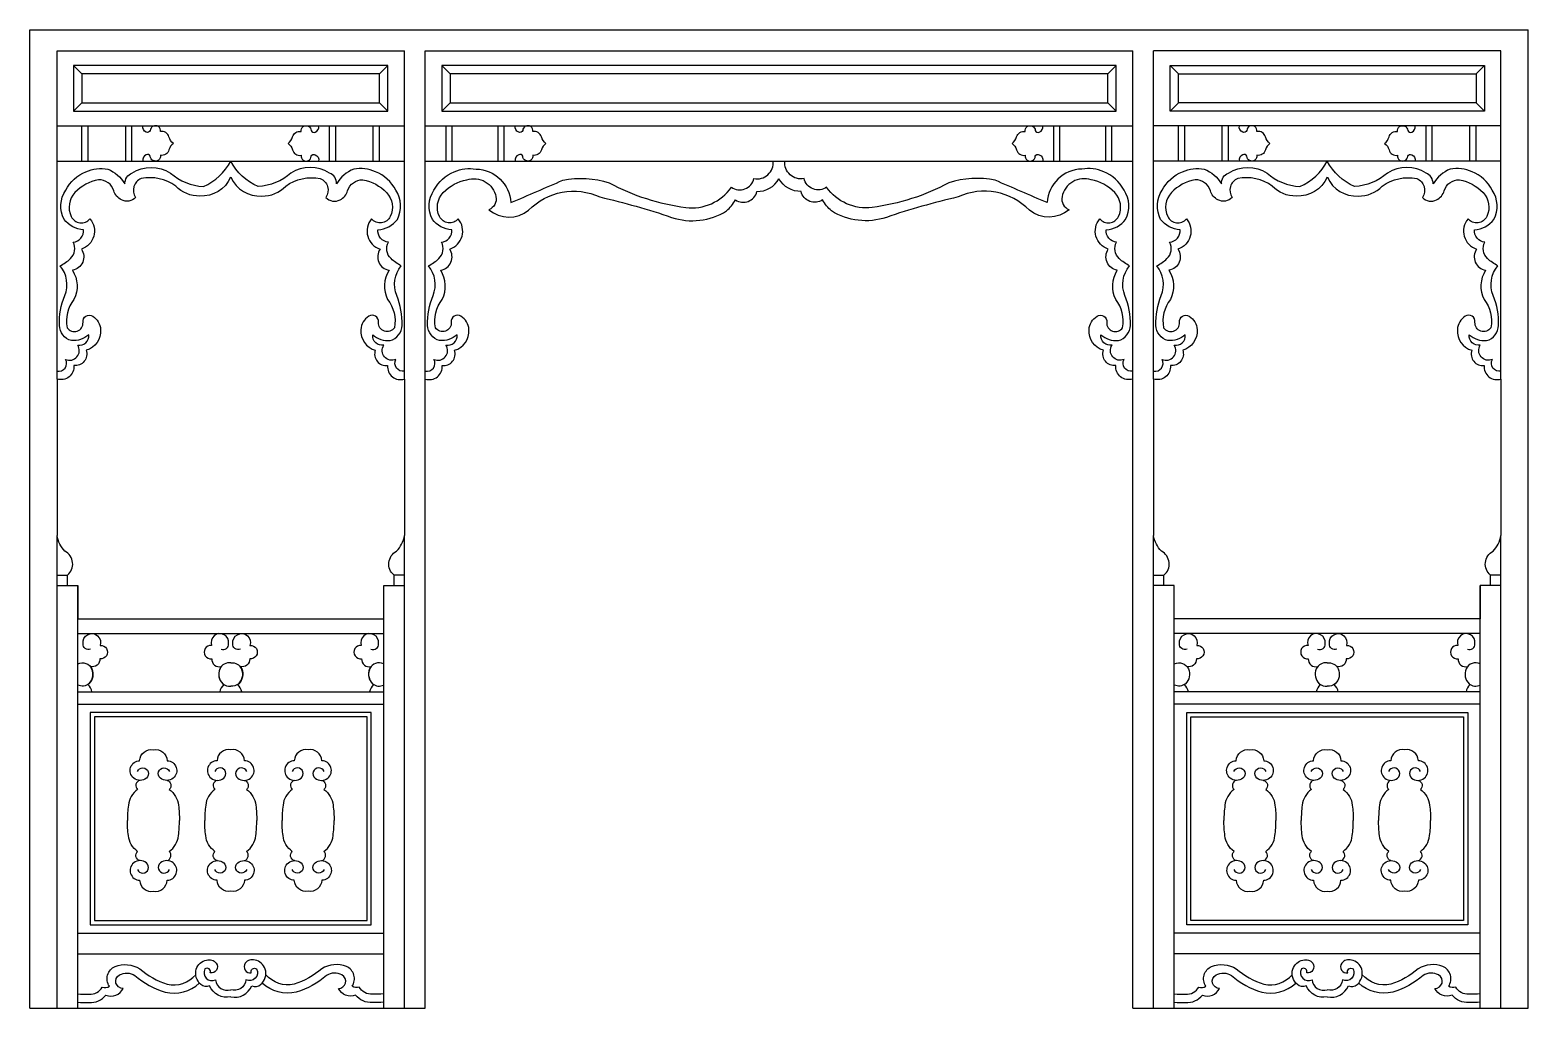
# Model space of a CAD drawing. Extents: x 195 to 3795, y 4500 to 6850.
import ezdxf

# ---------------------------------------------------------------- set-up
doc = ezdxf.new("R2010")
doc.units = 0
doc.header["$LTSCALE"] = 60
doc.header["$MEASUREMENT"] = 0
for name, color, linetype in [('3', 3, 'CONTINUOUS'), ('4', 4, 'CONTINUOUS'), ('7', 7, 'CONTINUOUS')]:
    doc.layers.add(name, color=color, linetype=linetype)

msp = doc.modelspace()

# ---------------------------------------------------------------- linework, layer by layer
at = {"layer": '3', "linetype": 'BYBLOCK'}
for p, q in [((3795, 4500), (3795, 6850)), ((320, 6745), (300, 6765)), ((1035, 6745), (1055, 6765)), ((1205, 6745), (1185, 6765)), ((2785, 6745), (2805, 6765)), ((2955, 6745), (2935, 6765)), ((3670, 6745), (3690, 6765)), ((320, 6675), (300, 6655)), ((1035, 6675), (1055, 6655)), ((1205, 6675), (1185, 6655)), ((2785, 6675), (2805, 6655)), ((2955, 6675), (2935, 6655)), ((3670, 6675), (3690, 6655)), ((320, 6535), (320, 6620)), ((335, 6535), (335, 6620)), ((425, 6535), (425, 6620)), ((440, 6535), (440, 6620)), ((915, 6535), (915, 6620)), ((930, 6535), (930, 6620)), ((1020, 6535), (1020, 6620)), ((1035, 6535), (1035, 6620)), ((1194.9, 6535), (1194.9, 6620)), ((1209.9, 6535), (1209.9, 6620)), ((1319.9, 6535), (1319.9, 6620)), ((1334.9, 6535), (1334.9, 6620)), ((2655.1, 6535), (2655.1, 6620)), ((2670.1, 6535), (2670.1, 6620)), ((2780.1, 6535), (2780.1, 6620)), ((2795.1, 6535), (2795.1, 6620)), ((2955, 6535), (2955, 6620)), ((2970, 6535), (2970, 6620)), ((3060, 6535), (3060, 6620)), ((3075, 6535), (3075, 6620)), ((3550, 6535), (3550, 6620)), ((3565, 6535), (3565, 6620)), ((3655, 6535), (3655, 6620)), ((3670, 6535), (3670, 6620)), ((260, 5540), (285, 5540)), ((1095, 5540), (1070, 5540)), ((2895, 5540), (2920, 5540)), ((3730, 5540), (3705, 5540)), ((310, 5230), (1045, 5230)), ((3680, 5230), (2945, 5230)), ((310, 4680), (1045, 4680)), ((3680, 4680), (2945, 4680))]:
    msp.add_line(p, q, dxfattribs=at)
for points in [[(320, 6675), (1035, 6675), (1035, 6745), (320, 6745)], [(1205, 6675), (2785, 6675), (2785, 6745), (1205, 6745)], [(3670, 6675), (2955, 6675), (2955, 6745), (3670, 6745)], [(340, 4700), (1015, 4700), (1015, 5210), (340, 5210)], [(3650, 4700), (2975, 4700), (2975, 5210), (3650, 5210)]]:
    msp.add_lwpolyline(points, close=True, dxfattribs=at)
for points in [[(539.8, 6577.5, -0.171423), (529.1, 6593, 0.38746), (508.4, 6606.1, 1.06364), (484.2, 6608.1, -0.46028), (474.6, 6604.8, -0.381837), (466.4, 6620, -0.381837)], [(815.2, 6577.5, 0.171423), (825.9, 6593, -0.38746), (846.6, 6606.1, -1.06364), (870.8, 6608.1, 0.46028), (880.4, 6604.8, 0.381837), (888.6, 6620, 0.381837)], [(1434.8, 6577.5, -0.171423), (1424, 6593, 0.38746), (1403.3, 6606.1, 1.06364), (1379.1, 6608.1, -0.46028), (1369.5, 6604.8, -0.381837), (1361.3, 6620)], [(2555.2, 6577.5, 0.171423), (2566, 6593, -0.38746), (2586.7, 6606.1, -1.06364), (2610.9, 6608.1, 0.46028), (2620.5, 6604.8, 0.381837), (2628.7, 6620)], [(3174.8, 6577.5, -0.171423), (3164.1, 6593, 0.38746), (3143.4, 6606.1, 1.06364), (3119.2, 6608.1, -0.46028), (3109.6, 6604.8, -0.381837), (3101.4, 6620, -0.381837)], [(3450.2, 6577.5, 0.171423), (3460.9, 6593, -0.38746), (3481.6, 6606.1, -1.06364), (3505.8, 6608.1, 0.46028), (3515.4, 6604.8, 0.381837), (3523.6, 6620, 0.381837)], [(539.8, 6577.5, 0.171423), (529.1, 6562, -0.38746), (508.4, 6548.9, -1.06364), (484.2, 6546.9, 0.46028), (474.6, 6550.2, 0.381837), (466.4, 6535, 0.381837)], [(815.2, 6577.5, -0.171423), (825.9, 6562, 0.38746), (846.6, 6548.9, 1.06364), (870.8, 6546.9, -0.46028), (880.4, 6550.2, -0.381837), (888.6, 6535, -0.381837)], [(1434.8, 6577.5, 0.171423), (1424, 6562, -0.38746), (1403.3, 6548.9, -1.06364), (1379.1, 6546.9, 0.46028), (1369.5, 6550.2, 0.381837), (1361.3, 6535)], [(2555.2, 6577.5, -0.171423), (2566, 6562, 0.38746), (2586.7, 6548.9, 1.06364), (2610.9, 6546.9, -0.46028), (2620.5, 6550.2, -0.381837), (2628.7, 6535)], [(3174.8, 6577.5, 0.171423), (3164.1, 6562, -0.38746), (3143.4, 6548.9, -1.06364), (3119.2, 6546.9, 0.46028), (3109.6, 6550.2, 0.381837), (3101.4, 6535, 0.381837)], [(3450.2, 6577.5, -0.171423), (3460.9, 6562, 0.38746), (3481.6, 6548.9, 1.06364), (3505.8, 6546.9, -0.46028), (3515.4, 6550.2, -0.381837), (3523.6, 6535, -0.381837)], [(260, 6030.1, 0.632559), (280.7, 6058.6, 0.756324), (309.7, 6092.5, 0.482614), (336.4, 6117.5, -0.196275), (294.5, 6103.6, -0.329837), (265.7, 6140.3, -0.103861), (278.6, 6211.8, 0.275826), (267.6, 6283.5, 0.076666), (292.3, 6300.6, 0.337475), (298.8, 6340.3, 0.41946), (323.8, 6370, -0.225062), (277.1, 6394.8, -0.272915), (280.9, 6465.3, -0.178247), (329.6, 6509.1, -0.151155), (382, 6515.8, -0.16045), (423.1, 6480.5, -0.310351), (440.2, 6506.3, -0.288348), (532.8, 6506.3, 0.172497), (612, 6473.9, 0.171422), (677.5, 6535)], [(1095, 6030.1, -0.632559), (1074.3, 6058.6, -0.756324), (1045.3, 6092.5, -0.482614), (1018.6, 6117.5, 0.196275), (1060.5, 6103.6, 0.329837), (1089.3, 6140.3, 0.103861), (1076.4, 6211.8, -0.275826), (1087.4, 6283.5, -0.076666), (1062.7, 6300.6, -0.337475), (1056.2, 6340.3, -0.41946), (1031.2, 6370, 0.225062), (1077.9, 6394.8, 0.272915), (1074.1, 6465.3, 0.178247), (1025.4, 6509.1, 0.151155), (973, 6515.8, 0.16045), (931.9, 6480.5, 0.310351), (914.8, 6506.3, 0.288348), (822.2, 6506.3, -0.172497), (743, 6473.9, -0.171422), (677.5, 6535)], [(1145, 6030.1, 0.632559), (1165.7, 6058.6, 0.756324), (1194.7, 6092.5, 0.482614), (1221.4, 6117.5, -0.196275), (1179.5, 6103.6, -0.329837), (1150.7, 6140.3, -0.103861), (1163.6, 6211.8, 0.275826), (1152.6, 6283.5, 0.076666), (1177.3, 6300.6, 0.337475), (1183.8, 6340.3, 0.41946), (1208.8, 6370, -0.225062), (1162.1, 6394.8, -0.272915), (1165.9, 6465.3, -0.178247), (1214.6, 6509.1, -0.151155), (1267, 6515.8, -0.389147), (1350.8, 6435.3, 0.00305), (1475.5, 6489.1, -0.129861), (1587, 6482.5, 0.090067), (1770.8, 6423.5, 0.282107), (1880.5, 6472.4, 0.538015), (1934.9, 6492.9, 0.507865), (1980.8, 6535)], [(2845, 6030.1, -0.632559), (2824.3, 6058.6, -0.756324), (2795.3, 6092.5, -0.482614), (2768.6, 6117.5, 0.196275), (2810.5, 6103.6, 0.329837), (2839.3, 6140.3, 0.103861), (2826.4, 6211.8, -0.275826), (2837.4, 6283.5, -0.076666), (2812.7, 6300.6, -0.337475), (2806.2, 6340.3, -0.41946), (2781.2, 6370, 0.225062), (2827.9, 6394.8, 0.272915), (2824.1, 6465.3, 0.178247), (2775.4, 6509.1, 0.151155), (2723, 6515.8, 0.389147), (2639.2, 6435.3, -0.00305), (2514.5, 6489.1, 0.129861), (2403, 6482.5, -0.090067), (2219.2, 6423.5, -0.282107), (2109.5, 6472.4, -0.538015), (2055.1, 6492.9, -0.507865), (2009.2, 6535)], [(2895, 6030.1, 0.632559), (2915.7, 6058.6, 0.756324), (2944.7, 6092.5, 0.482614), (2971.4, 6117.5, -0.196275), (2929.5, 6103.6, -0.329837), (2900.7, 6140.3, -0.103861), (2913.6, 6211.8, 0.275826), (2902.6, 6283.5, 0.076666), (2927.3, 6300.6, 0.337475), (2933.8, 6340.3, 0.41946), (2958.8, 6370, -0.225062), (2912.1, 6394.8, -0.272915), (2915.9, 6465.3, -0.178247), (2964.6, 6509.1, -0.151155), (3017, 6515.8, -0.16045), (3058.1, 6480.5, -0.310351), (3075.2, 6506.3, -0.288348), (3167.8, 6506.3, 0.172497), (3247, 6473.9, 0.171422), (3312.5, 6535)], [(3730, 6030.1, -0.632559), (3709.3, 6058.6, -0.756324), (3680.3, 6092.5, -0.482614), (3653.6, 6117.5, 0.196275), (3695.5, 6103.6, 0.329837), (3724.3, 6140.3, 0.103861), (3711.4, 6211.8, -0.275826), (3722.4, 6283.5, -0.076666), (3697.7, 6300.6, -0.337475), (3691.2, 6340.3, -0.41946), (3666.2, 6370, 0.225062), (3712.9, 6394.8, 0.272915), (3709.1, 6465.3, 0.178247), (3660.4, 6509.1, 0.151155), (3608, 6515.8, 0.16045), (3566.9, 6480.5, 0.310351), (3549.8, 6506.3, 0.288348), (3457.2, 6506.3, -0.172497), (3378, 6473.9, -0.171422), (3312.5, 6535)], [(310, 5327.3, -0.409667), (344, 5314.9, -0.303784), (336.7, 5279.2, -0.308401), (310, 5276.1, -0.219458)], [(677.5, 5329.4, 0.323567), (651, 5314.9, 0.303784), (658.3, 5279.2, 0.219458), (677.5, 5273.7, 0.219458)], [(677.5, 5329.4, -0.323567), (704, 5314.9, -0.303784), (696.7, 5279.2, -0.219458), (677.5, 5273.7, -0.219458)], [(1045, 5327.3, 0.409667), (1011, 5314.9, 0.303784), (1018.3, 5279.2, 0.308401), (1045, 5276.1, 0.219458)], [(453.3, 5068.5, -1.282096), (474.8, 5052.4, -0.354795), (444.3, 5052.4, -0.698601), (458.6, 5094.2, -0.4505), (491.7, 5120.7, -0.4505), (524.7, 5094.2, -0.698601), (539.1, 5052.4, -0.354795), (508.5, 5052.4, -1.282096), (530.1, 5068.5)], [(715.9, 5068.5, 1.282096), (694.4, 5052.4, 0.354795), (724.9, 5052.4, 0.698601), (710.5, 5094.2, 0.4505), (677.5, 5120.7, 0.4505), (644.5, 5094.2, 0.698601), (630.1, 5052.4, 0.354795), (660.6, 5052.4, 1.282096), (639.1, 5068.5)], [(901.7, 5068.5, 1.282096), (880.2, 5052.4, 0.354795), (910.7, 5052.4, 0.698601), (896.4, 5094.2, 0.4505), (863.3, 5120.7, 0.4505), (830.3, 5094.2, 0.698601), (815.9, 5052.4, 0.354795), (846.5, 5052.4, 1.282096), (824.9, 5068.5)], [(3088.3, 5068.5, -1.282096), (3109.8, 5052.4, -0.354795), (3079.3, 5052.4, -0.698601), (3093.6, 5094.2, -0.4505), (3126.7, 5120.7, -0.4505), (3159.7, 5094.2, -0.698601), (3174.1, 5052.4, -0.354795), (3143.5, 5052.4, -1.282096), (3165.1, 5068.5)], [(3274.1, 5068.5, -1.282096), (3295.6, 5052.4, -0.354795), (3265.1, 5052.4, -0.698601), (3279.5, 5094.2, -0.4505), (3312.5, 5120.7, -0.4505), (3345.5, 5094.2, -0.698601), (3359.9, 5052.4, -0.354795), (3329.4, 5052.4, -1.282096), (3350.9, 5068.5)], [(3536.7, 5068.5, 1.282096), (3515.2, 5052.4, 0.354795), (3545.7, 5052.4, 0.698601), (3531.4, 5094.2, 0.4505), (3498.3, 5120.7, 0.4505), (3465.3, 5094.2, 0.698601), (3450.9, 5052.4, 0.354795), (3481.5, 5052.4, 1.282096), (3459.9, 5068.5)], [(458.9, 5047, 0.59827), (453.8, 5025, 0.226633), (431.6, 4987.2, 0.039616), (429.2, 4950.7)], [(524.4, 5047, -0.59827), (529.5, 5025, -0.226633), (551.8, 4987.2, -0.039616), (554.1, 4950.7)], [(644.8, 5047, 0.59827), (639.6, 5025, 0.226633), (617.4, 4987.2, 0.039616), (615.1, 4950.7)], [(710.2, 5047, -0.59827), (715.4, 5025, -0.226633), (737.6, 4987.2, -0.039616), (739.9, 4950.7)], [(830.6, 5047, 0.59827), (825.5, 5025, 0.226633), (803.2, 4987.2, 0.039616), (800.9, 4950.7)], [(896.1, 5047, -0.59827), (901.2, 5025, -0.226633), (923.4, 4987.2, -0.039616), (925.8, 4950.7)], [(3093.9, 5047, 0.59827), (3088.8, 5025, 0.226633), (3066.6, 4987.2, 0.039616), (3064.2, 4950.7)], [(3159.4, 5047, -0.59827), (3164.5, 5025, -0.226633), (3186.8, 4987.2, -0.039616), (3189.1, 4950.7)], [(3279.8, 5047, 0.59827), (3274.6, 5025, 0.226633), (3252.4, 4987.2, 0.039616), (3250.1, 4950.7)], [(3345.2, 5047, -0.59827), (3350.4, 5025, -0.226633), (3372.6, 4987.2, -0.039616), (3374.9, 4950.7)], [(3465.6, 5047, 0.59827), (3460.5, 5025, 0.226633), (3438.2, 4987.2, 0.039616), (3435.9, 4950.7)], [(3531.1, 5047, -0.59827), (3536.2, 5025, -0.226633), (3558.4, 4987.2, -0.039616), (3560.8, 4950.7)], [(458.9, 4854.3, -0.59827), (453.8, 4876.3, -0.226633), (431.6, 4914.2, -0.039616), (429.2, 4950.7)], [(524.4, 4854.3, 0.59827), (529.5, 4876.3, 0.226633), (551.8, 4914.2, 0.039616), (554.1, 4950.7)], [(644.8, 4854.3, -0.59827), (639.6, 4876.3, -0.226633), (617.4, 4914.2, -0.039616), (615.1, 4950.7)], [(710.2, 4854.3, 0.59827), (715.4, 4876.3, 0.226633), (737.6, 4914.2, 0.039616), (739.9, 4950.7)], [(830.6, 4854.3, -0.59827), (825.5, 4876.3, -0.226633), (803.2, 4914.2, -0.039616), (800.9, 4950.7)], [(896.1, 4854.3, 0.59827), (901.2, 4876.3, 0.226633), (923.4, 4914.2, 0.039616), (925.8, 4950.7)], [(3093.9, 4854.3, -0.59827), (3088.8, 4876.3, -0.226633), (3066.6, 4914.2, -0.039616), (3064.2, 4950.7)], [(3159.4, 4854.3, 0.59827), (3164.5, 4876.3, 0.226633), (3186.8, 4914.2, 0.039616), (3189.1, 4950.7)], [(3279.8, 4854.3, -0.59827), (3274.6, 4876.3, -0.226633), (3252.4, 4914.2, -0.039616), (3250.1, 4950.7)], [(3345.2, 4854.3, 0.59827), (3350.4, 4876.3, 0.226633), (3372.6, 4914.2, 0.039616), (3374.9, 4950.7)], [(3465.6, 4854.3, -0.59827), (3460.5, 4876.3, -0.226633), (3438.2, 4914.2, -0.039616), (3435.9, 4950.7)], [(3531.1, 4854.3, 0.59827), (3536.2, 4876.3, 0.226633), (3558.4, 4914.2, 0.039616), (3560.8, 4950.7)], [(453.3, 4832.8, 1.282096), (474.8, 4848.9, 0.354795), (444.3, 4848.9, 0.698601), (458.6, 4807.1, 0.4505), (491.7, 4780.7, 0.4505), (524.7, 4807.1, 0.698601), (539.1, 4848.9, 0.354795), (508.5, 4848.9, 1.282096), (530.1, 4832.8)], [(715.9, 4832.8, -1.282096), (694.4, 4848.9, -0.354795), (724.9, 4848.9, -0.698601), (710.5, 4807.1, -0.4505), (677.5, 4780.7, -0.4505), (644.5, 4807.1, -0.698601), (630.1, 4848.9, -0.354795), (660.6, 4848.9, -1.282096), (639.1, 4832.8)], [(901.7, 4832.8, -1.282096), (880.2, 4848.9, -0.354795), (910.7, 4848.9, -0.698601), (896.4, 4807.1, -0.4505), (863.3, 4780.7, -0.4505), (830.3, 4807.1, -0.698601), (815.9, 4848.9, -0.354795), (846.5, 4848.9, -1.282096), (824.9, 4832.8)], [(3088.3, 4832.8, 1.282096), (3109.8, 4848.9, 0.354795), (3079.3, 4848.9, 0.698601), (3093.6, 4807.1, 0.4505), (3126.7, 4780.7, 0.4505), (3159.7, 4807.1, 0.698601), (3174.1, 4848.9, 0.354795), (3143.5, 4848.9, 1.282096), (3165.1, 4832.8)], [(3274.1, 4832.8, 1.282096), (3295.6, 4848.9, 0.354795), (3265.1, 4848.9, 0.698601), (3279.5, 4807.1, 0.4505), (3312.5, 4780.7, 0.4505), (3345.5, 4807.1, 0.698601), (3359.9, 4848.9, 0.354795), (3329.4, 4848.9, 1.282096), (3350.9, 4832.8)], [(3536.7, 4832.8, -1.282096), (3515.2, 4848.9, -0.354795), (3545.7, 4848.9, -0.698601), (3531.4, 4807.1, -0.4505), (3498.3, 4780.7, -0.4505), (3465.3, 4807.1, -0.698601), (3450.9, 4848.9, -0.354795), (3481.5, 4848.9, -1.282096), (3459.9, 4832.8)], [(677.5, 4526.7, -0.349114), (626.6, 4553.1, -0.259172), (605.6, 4556.5, -0.297569), (594.7, 4593.5, -0.272908), (619.2, 4615, -0.339441), (642.5, 4607.6, -0.670966), (628.1, 4584.4, 0.778148), (615.5, 4593.9, 0.734151), (640.9, 4567.6, 0.474489), (677.5, 4544.1)], [(677.5, 4526.7, 0.349114), (728.4, 4553.1, 0.259172), (749.4, 4556.5, 0.297569), (760.3, 4593.5, 0.272908), (735.8, 4615, 0.339441), (712.5, 4607.6, 0.670966), (726.9, 4584.4, -0.778148), (739.5, 4593.9, -0.734151), (714.1, 4567.6, -0.474489), (677.5, 4544.1)], [(3312.5, 4526.7, -0.349114), (3261.6, 4553.1, -0.259172), (3240.6, 4556.5, -0.297569), (3229.7, 4593.5, -0.272908), (3254.2, 4615, -0.339441), (3277.5, 4607.6, -0.670966), (3263.1, 4584.4, 0.778148), (3250.5, 4593.9, 0.734151), (3275.9, 4567.6, 0.474489), (3312.5, 4544.1)], [(3312.5, 4526.7, 0.349114), (3363.4, 4553.1, 0.259172), (3384.4, 4556.5, 0.297569), (3395.3, 4593.5, 0.272908), (3370.8, 4615, 0.339441), (3347.5, 4607.6, 0.670966), (3361.9, 4584.4, -0.778148), (3374.5, 4593.9, -0.734151), (3349.1, 4567.6, -0.474489), (3312.5, 4544.1)], [(310, 4534.1, 0.051086), (337, 4533.4, 0.302205), (368.6, 4550.5, 0.266347), (385.8, 4552.2, -0.460001), (399.5, 4600.1, -0.228238), (458.7, 4594.4, 0.099611), (525.1, 4557.2, 0.271075), (593.4, 4579.9, 0.271075)], [(310, 4514, 0.044307), (337, 4513.3, 0.252931), (377.5, 4530.9, 0.398753), (418.9, 4547.3, -0.795999), (410.2, 4579.5, -0.289284), (447.1, 4578, 0.09862), (519.9, 4537.9, 0.246824), (601.9, 4560, 0.246824)], [(1045, 4514, -0.044307), (1018, 4513.3, -0.252931), (977.5, 4530.9, -0.398753), (936.1, 4547.3, 0.795999), (944.8, 4579.5, 0.289284), (907.9, 4578, -0.09862), (835.1, 4537.9, -0.246824), (753.1, 4560, -0.246824)], [(1045, 4534.1, -0.051086), (1018, 4533.4, -0.302205), (986.4, 4550.5, -0.266347), (969.2, 4552.2, 0.460001), (955.5, 4600.1, 0.228238), (896.3, 4594.4, -0.099611), (829.9, 4557.2, -0.271075), (761.6, 4579.9, -0.271075)], [(2945, 4534.1, 0.051086), (2972, 4533.4, 0.302205), (3003.6, 4550.5, 0.266347), (3020.8, 4552.2, -0.460001), (3034.5, 4600.1, -0.228238), (3093.7, 4594.4, 0.099611), (3160.1, 4557.2, 0.271075), (3228.4, 4579.9, 0.271075)], [(2945, 4514, 0.044307), (2972, 4513.3, 0.252931), (3012.5, 4530.9, 0.398753), (3053.9, 4547.3, -0.795999), (3045.2, 4579.5, -0.289284), (3082.1, 4578, 0.09862), (3154.9, 4537.9, 0.246824), (3236.9, 4560, 0.246824)], [(3680, 4514, -0.044307), (3653, 4513.3, -0.252931), (3612.5, 4530.9, -0.398753), (3571.1, 4547.3, 0.795999), (3579.8, 4579.5, 0.289284), (3542.9, 4578, -0.09862), (3470.1, 4537.9, -0.246824), (3388.1, 4560, -0.246824)], [(3680, 4534.1, -0.051086), (3653, 4533.4, -0.302205), (3621.4, 4550.5, -0.266347), (3604.2, 4552.2, 0.460001), (3590.5, 4600.1, 0.228238), (3531.3, 4594.4, -0.099611), (3464.9, 4557.2, -0.271075), (3396.6, 4579.9, -0.271075)]]:
    msp.add_lwpolyline(points, format="xyb", dxfattribs=at)
at = {"layer": '4', "linetype": 'BYBLOCK'}
for p, q in [((195, 4500), (195, 6850)), ((195, 6850), (3795, 6850)), ((3795, 4500), (3795, 6850)), ((1145, 4500), (1145, 6535)), ((1145, 6535), (2845, 6535)), ((2845, 4500), (2845, 6535)), ((285, 5515), (285, 5540)), ((1070, 5515), (1070, 5540)), ((2920, 5515), (2920, 5540)), ((3705, 5515), (3705, 5540)), ((3680, 5435), (2945, 5435)), ((195, 4500), (1145, 4500)), ((2845, 4500), (3795, 4500))]:
    msp.add_line(p, q, dxfattribs=at)
for points in [[(677.3, 6496, -0.312191), (603, 6451, -0.208379), (545.2, 6474.7, 0.209261), (462.3, 6493.1, 0.47277), (448.7, 6447.8, -0.365785), (414.9, 6442.2, -0.230101), (396.6, 6463.5, 0.345256), (359.9, 6490, 0.15822), (303.2, 6459.4, 0.313387), (294.2, 6401.9, 0.537731), (339.2, 6395.9, -0.533378), (318.7, 6323.5, -0.541982), (297.1, 6272.5, -0.265133), (300.7, 6202.6, 0.219371), (284.3, 6134.6, 0.766538), (322.5, 6147.6, -0.646462), (345.8, 6162.4, -0.233055), (364.9, 6129.9, -0.356343), (330.2, 6080.5, -0.550994), (300.5, 6043.7, -0.539861), (260, 6011.3)], [(677.7, 6496, 0.312191), (752, 6451, 0.208379), (809.8, 6474.7, -0.209261), (892.7, 6493.1, -0.47277), (906.3, 6447.8, 0.365785), (940.1, 6442.2, 0.230101), (958.4, 6463.5, -0.345256), (995.1, 6490, -0.15822), (1051.8, 6459.4, -0.313387), (1060.8, 6401.9, -0.537731), (1015.8, 6395.9, 0.533378), (1036.3, 6323.5, 0.541982), (1057.9, 6272.5, 0.265133), (1054.3, 6202.6, -0.219371), (1070.7, 6134.6, -0.766538), (1032.5, 6147.6, 0.646462), (1009.2, 6162.4, 0.233055), (990.1, 6129.9, 0.356343), (1024.8, 6080.5, 0.550994), (1054.5, 6043.7, 0.539861), (1095, 6011.3)], [(1145, 6011.3, 0.539861), (1185.5, 6043.7, 0.550994), (1215.2, 6080.5, 0.356343), (1249.9, 6129.9, 0.233055), (1230.8, 6162.4, 0.646462), (1207.5, 6147.6, -0.766538), (1169.3, 6134.6, -0.219371), (1185.7, 6202.6, 0.265133), (1182.1, 6272.5, 0.541982), (1203.7, 6323.5, 0.533378), (1224.2, 6395.9, -0.537731), (1179.2, 6401.9, -0.313387), (1188.2, 6459.4, -0.15822), (1244.9, 6490, -0.446344), (1314.8, 6449.5, -0.369067), (1297.7, 6418.2, 0.359452), (1393.3, 6417, -0.317404), (1564.7, 6448.8, -0.024272), (1737, 6399.8, 0.226839), (1868.7, 6415.4, 0.086213), (1890.1, 6441.6, 0.523478), (1941.8, 6461.9, 0.272631), (1995, 6492.3)], [(2845, 6011.3, -0.539861), (2804.5, 6043.7, -0.550994), (2774.8, 6080.5, -0.356343), (2740.1, 6129.9, -0.233055), (2759.2, 6162.4, -0.646462), (2782.5, 6147.6, 0.766538), (2820.7, 6134.6, 0.219371), (2804.3, 6202.6, -0.265133), (2807.9, 6272.5, -0.541982), (2786.3, 6323.5, -0.533378), (2765.8, 6395.9, 0.537731), (2810.8, 6401.9, 0.313387), (2801.8, 6459.4, 0.15822), (2745.1, 6490, 0.446344), (2675.2, 6449.5, 0.369067), (2692.3, 6418.2, -0.359452), (2596.7, 6417, 0.317404), (2425.3, 6448.8, 0.024272), (2253, 6399.8, -0.226839), (2121.3, 6415.4, -0.086213), (2099.9, 6441.6, -0.523478), (2048.2, 6461.9, -0.272631), (1995, 6492.3)], [(3312.3, 6496, -0.312191), (3238, 6451, -0.208379), (3180.2, 6474.7, 0.209261), (3097.3, 6493.1, 0.47277), (3083.7, 6447.8, -0.365785), (3049.9, 6442.2, -0.230101), (3031.6, 6463.5, 0.345256), (2994.9, 6490, 0.15822), (2938.2, 6459.4, 0.313387), (2929.2, 6401.9, 0.537731), (2974.2, 6395.9, -0.533378), (2953.7, 6323.5, -0.541982), (2932.1, 6272.5, -0.265133), (2935.7, 6202.6, 0.219371), (2919.3, 6134.6, 0.766538), (2957.5, 6147.6, -0.646462), (2980.8, 6162.4, -0.233055), (2999.9, 6129.9, -0.356343), (2965.2, 6080.5, -0.550994), (2935.5, 6043.7, -0.539861), (2895, 6011.3)], [(3312.7, 6496, 0.312191), (3387, 6451, 0.208379), (3444.8, 6474.7, -0.209261), (3527.7, 6493.1, -0.47277), (3541.3, 6447.8, 0.365785), (3575.1, 6442.2, 0.230101), (3593.4, 6463.5, -0.345256), (3630.1, 6490, -0.15822), (3686.8, 6459.4, -0.313387), (3695.8, 6401.9, -0.537731), (3650.8, 6395.9, 0.533378), (3671.3, 6323.5, 0.541982), (3692.9, 6272.5, 0.265133), (3689.3, 6202.6, -0.219371), (3705.7, 6134.6, -0.766538), (3667.5, 6147.6, 0.646462), (3644.2, 6162.4, 0.233055), (3625.1, 6129.9, 0.356343), (3659.8, 6080.5, 0.550994), (3689.5, 6043.7, 0.539861), (3730, 6011.3)], [(285, 5540, 0.537543), (279.1, 5597.5, -0.147608), (260, 5635)], [(1070, 5540, -0.537543), (1075.9, 5597.5, 0.147608), (1095, 5635)], [(2920, 5540, 0.537543), (2914.1, 5597.5, -0.147608), (2895, 5635)], [(3705, 5540, -0.537543), (3710.9, 5597.5, 0.147608), (3730, 5635)]]:
    msp.add_lwpolyline(points, format="xyb", dxfattribs=at)
for points in [[(260, 6011.3), (260, 5635)], [(1095, 6011.3), (1095, 5635)], [(2895, 6011.3), (2895, 5635)], [(3730, 6011.3), (3730, 5635)], [(285, 5515), (310, 5515), (310, 5435), (1045, 5435), (1045, 5515)], [(1045, 5515), (1070, 5515)], [(2945, 5515), (2920, 5515)], [(3705, 5515), (3680, 5515), (3680, 5435), (2945, 5435), (2945, 5515)]]:
    msp.add_lwpolyline(points, dxfattribs=at)
at = {"layer": '7', "linetype": 'BYBLOCK'}
for p, q in [((260, 6011.3), (260, 6800)), ((260, 6800), (1095, 6800)), ((1095, 6011.3), (1095, 6800)), ((1145, 6800), (2845, 6800)), ((1145, 6535), (1145, 6800)), ((2845, 6535), (2845, 6800)), ((2895, 6011.3), (2895, 6800)), ((3730, 6800), (2895, 6800)), ((3730, 6011.3), (3730, 6800)), ((260, 6620), (1095, 6620)), ((1145, 6620), (2845, 6620)), ((3730, 6620), (2895, 6620)), ((260, 6535), (1095, 6535)), ((3730, 6535), (2895, 6535)), ((260, 4500), (260, 5635)), ((1095, 4500), (1095, 5635)), ((2895, 4500), (2895, 5635)), ((3730, 4500), (3730, 5635)), ((260, 5515), (285, 5515)), ((310, 4500), (310, 5515)), ((1045, 4500), (1045, 5515)), ((1070, 5515), (1095, 5515)), ((2920, 5515), (2895, 5515)), ((2945, 4500), (2945, 5515)), ((3680, 4500), (3680, 5515)), ((3730, 5515), (3705, 5515)), ((310, 5435), (1045, 5435)), ((310, 5400), (1045, 5400)), ((3680, 5400), (2945, 5400)), ((310, 5260), (1045, 5260)), ((3680, 5260), (2945, 5260)), ((310, 4630), (1045, 4630)), ((3680, 4630), (2945, 4630))]:
    msp.add_line(p, q, dxfattribs=at)
for points in [[(300, 6655), (1055, 6655), (1055, 6765), (300, 6765)], [(1185, 6655), (2805, 6655), (2805, 6765), (1185, 6765)], [(3690, 6655), (2935, 6655), (2935, 6765), (3690, 6765)], [(350, 4710), (1005, 4710), (1005, 5200), (350, 5200)], [(3640, 4710), (2985, 4710), (2985, 5200), (3640, 5200)]]:
    msp.add_lwpolyline(points, close=True, dxfattribs=at)
for points in [[(340.7, 5362.2, -0.585042), (322.6, 5375.7, -1.262866), (363.7, 5371.4, -1.117108), (363, 5339.1, -0.519332), (340.2, 5320.7, -0.499837)], [(654.3, 5362.2, 0.585042), (672.4, 5375.7, 1.262866), (631.3, 5371.4, 1.117108), (632, 5339.1, 0.519332), (654.8, 5320.7, 0.499837)], [(700.7, 5362.2, -0.585042), (682.6, 5375.7, -1.262866), (723.7, 5371.4, -1.117108), (723, 5339.1, -0.519332), (700.2, 5320.7, -0.499837)], [(1014.3, 5362.2, 0.585042), (1032.4, 5375.7, 1.262866), (991.3, 5371.4, 1.117108), (992, 5339.1, 0.519332), (1014.8, 5320.7, 0.499837)], [(2975.7, 5362.2, -0.585042), (2957.6, 5375.7, -1.262866), (2998.7, 5371.4, -1.117108), (2998, 5339.1, -0.519332), (2975.2, 5320.7, -0.499837)], [(3289.3, 5362.2, 0.585042), (3307.4, 5375.7, 1.262866), (3266.3, 5371.4, 1.117108), (3267, 5339.1, 0.519332), (3289.8, 5320.7, 0.499837)], [(3335.7, 5362.2, -0.585042), (3317.6, 5375.7, -1.262866), (3358.7, 5371.4, -1.117108), (3358, 5339.1, -0.519332), (3335.2, 5320.7, -0.499837)], [(3649.3, 5362.2, 0.585042), (3667.4, 5375.7, 1.262866), (3626.3, 5371.4, 1.117108), (3627, 5339.1, 0.519332), (3649.8, 5320.7, 0.499837)], [(2945, 5327.3, -0.409667), (2979, 5314.9, -0.303784), (2971.7, 5279.2, -0.308401), (2945, 5276.1, -0.219458)], [(3312.5, 5329.4, 0.323567), (3286, 5314.9, 0.303784), (3293.3, 5279.2, 0.219458), (3312.5, 5273.7, 0.219458)], [(3312.5, 5329.4, -0.323567), (3339, 5314.9, -0.303784), (3331.7, 5279.2, -0.219458), (3312.5, 5273.7, -0.219458)], [(3680, 5327.3, 0.409667), (3646, 5314.9, 0.303784), (3653.3, 5279.2, 0.308401), (3680, 5276.1, 0.219458)]]:
    msp.add_lwpolyline(points, format="xyb", dxfattribs=at)
for centre, radius, start, end in [((314.7, 5302), 31.6, 314.0667, 36.2559), ((680.3, 5302), 31.6, 143.7441, 225.9333), ((674.7, 5302), 31.6, 314.0667, 36.2559), ((1040.3, 5302), 31.6, 143.7441, 225.9333), ((311.8, 5253.7), 32.7, 11.121, 46.5176), ((683.2, 5253.7), 32.7, 133.4824, 168.879), ((671.8, 5253.7), 32.7, 11.121, 46.5176), ((1043.2, 5253.7), 32.7, 133.4824, 168.879), ((2946.8, 5253.7), 32.7, 11.121, 46.5176), ((3318.2, 5253.7), 32.7, 133.4824, 168.879), ((3306.8, 5253.7), 32.7, 11.121, 46.5176), ((3678.2, 5253.7), 32.7, 133.4824, 168.879)]:
    msp.add_arc(centre, radius, start, end, dxfattribs=at)

doc.saveas('drawing.dxf')
